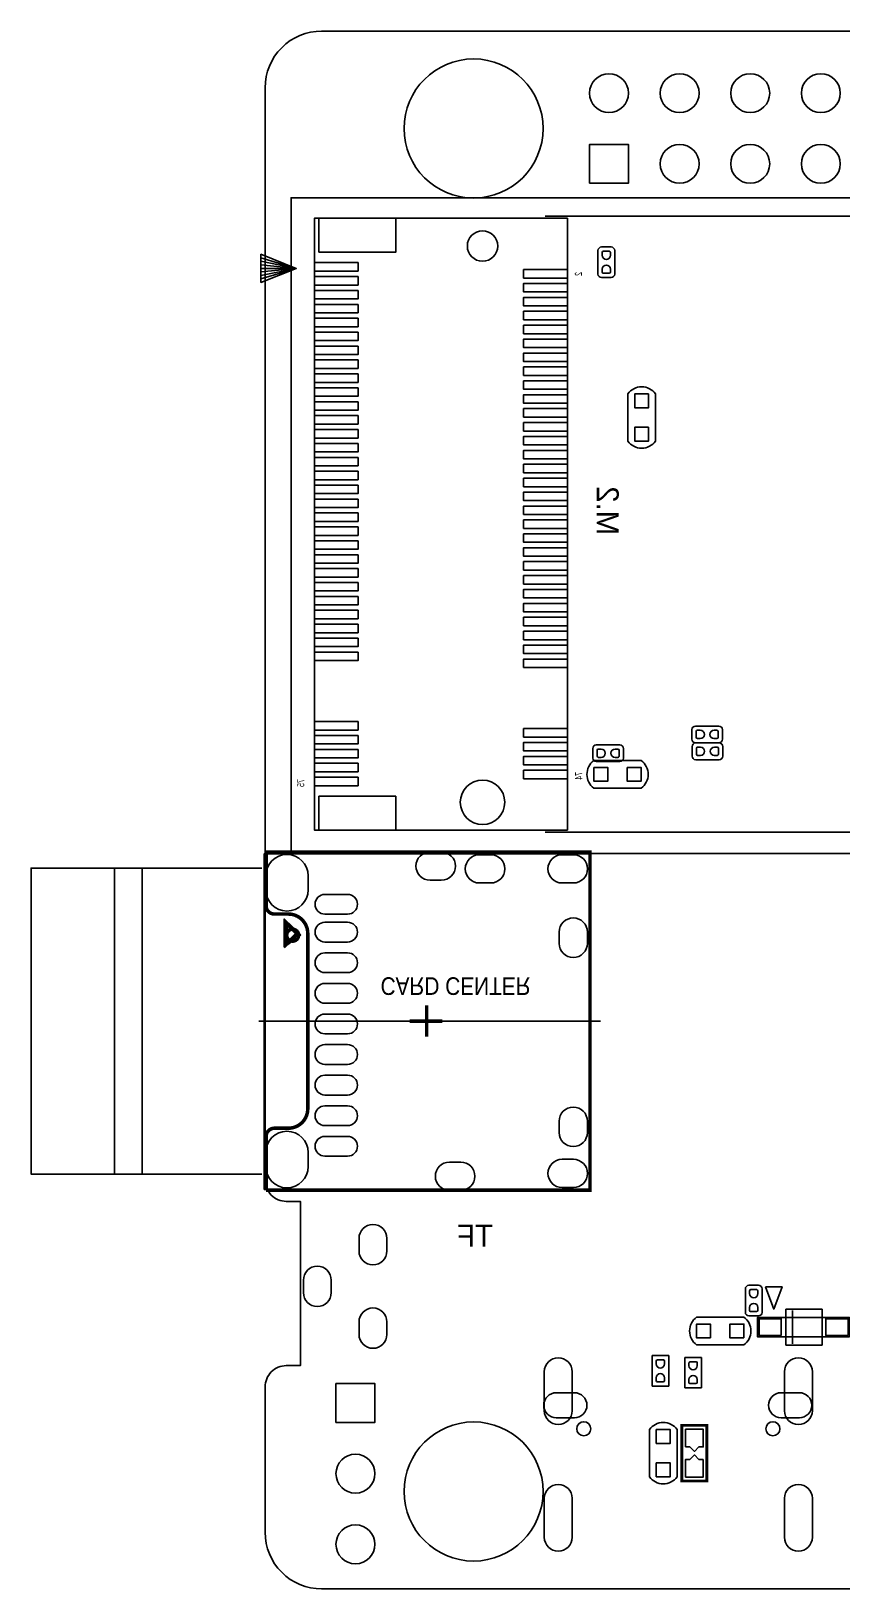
# Model space of a CAD drawing. Extents: x -19.8 to 77.6, y -11.3 to 44.7.
# Drawn here: x -19.8 to 9.4, y -11.3 to 44.7 of the extents above; entities that cross this region are included whole.
import ezdxf
from ezdxf.enums import TextEntityAlignment as Align

# ---------------------------------------------------------------- set-up
doc = ezdxf.new("R2010")
doc.units = 0
for name, color, linetype in [('BG_OUTLINE', 1, 'CONTINUOUS'), ('BG_SILKSCREEN_BOTTOM', 1, 'CONTINUOUS'), ('PG_ASSEMBLY_BOTTOM', 12, 'CONTINUOUS'), ('PG_SILKSCREEN_BOTTOM', 7, 'CONTINUOUS'), ('PIN_BOTTOM', 52, 'CONTINUOUS')]:
    doc.layers.add(name, color=color, linetype=linetype)

msp = doc.modelspace()

# ---------------------------------------------------------------- linework, layer by layer
at = {"layer": 'BG_OUTLINE'}
for points in [[(41.17594, 44.732905), (-9.325788, 44.732905, 0.414214), (-11.357788, 42.700905), (-11.357788, 3.425241)], [(41.17594, 44.732905), (75.607393, 44.732905, -0.414214), (77.639393, 42.700905), (77.639393, -9.23511, -0.414214), (75.607393, -11.26711), (-9.325788, -11.26711, -0.414214), (-11.357788, -9.23511), (-11.357788, -4.005275)], [(-11.357788, 42.700905, -0.414214), (-9.325788, 44.732905)], [(-11.357788, 42.700905, -0.414214), (-9.325788, 44.732905)], [(-10.595788, 2.663241, -0.414214), (-11.357788, 3.425241)], [(-10.595788, 2.663241, -0.414214), (-11.357788, 3.425241)], [(-10.595788, -3.243275, 0.414214), (-11.357788, -4.005275)], [(-11.357788, -4.005275, -0.414214), (-10.595788, -3.243275)]]:
    msp.add_lwpolyline(points, format="xyb", dxfattribs=at)
msp.add_lwpolyline([(41.17594, 44.732905), (-9.325788, 44.732905, 0.414214), (-11.357788, 42.700905), (-11.357788, 3.425241, 0.414214), (-10.595788, 2.663241), (-10.089947, 2.663241), (-10.089947, -3.243275), (-10.595788, -3.243275, 0.414214), (-11.357788, -4.005275), (-11.357788, -9.23511, 0.414214), (-9.325788, -11.26711), (75.607393, -11.26711, 0.414214), (77.639393, -9.23511), (77.639393, 42.700905, 0.414214), (75.607393, 44.732905)], format="xyb", close=True, dxfattribs=at)
for points in [[(-8.32579, 44.732905), (30.45427, 44.732905)], [(-10.089947, 2.663241), (-10.595788, 2.663241)], [(-10.089947, -3.243275), (-10.089947, 2.663241)], [(-10.089947, -3.243275), (-10.595788, -3.243275)]]:
    msp.add_lwpolyline(points, dxfattribs=at)
at = {"layer": 'BG_SILKSCREEN_BOTTOM', "const_width": 0.127}
msp.add_lwpolyline([(-10.15459, 12.232488, 1.000005), (-10.582173, 12.232462, 0.999995), (-10.15459, 12.232488)], format="xyb", dxfattribs=at)
at = {"layer": 'PG_ASSEMBLY_BOTTOM'}
for points in [[(-1.288542, 38.083744), (74.861674, 38.083744), (74.861674, 29.758945), (74.861471, 29.758945, 1.000018), (74.861471, 24.258727), (74.861674, 24.258727), (74.861674, 15.933928), (-1.288542, 15.933928)], [(0.741299, 36.973637, 0.414214), (0.614299, 36.846637)], [(1.214501, 36.846637, 0.414135), (1.087501, 36.973637)], [(0.614299, 36.000538, 0.414253), (0.741299, 35.873538)], [(1.087501, 35.873538, 0.414174), (1.214501, 36.000538)], [(1.684503, 31.693815, -0.503873), (2.684297, 31.693815)], [(1.684503, 29.99359, 0.504928), (2.684297, 29.99359)], [(4.116781, 19.749491, 0.414124), (3.989781, 19.622491)], [(5.089881, 19.622491, 0.414181), (4.962881, 19.749491)], [(0.553466, 19.075121, 0.414253), (0.426466, 18.948121)], [(1.526565, 18.948121, 0.414214), (1.399565, 19.075121)], [(3.989781, 19.276289, 0.414207), (4.116781, 19.149289)], [(4.127576, 19.142075, 0.414217), (4.000551, 19.01505)], [(4.962881, 19.149289, 0.414265), (5.089881, 19.276289)], [(5.100676, 19.01505, 0.414177), (4.973676, 19.14205)], [(0.466623, 17.513529, -0.503873), (0.466623, 18.513323)], [(0.426466, 18.601919, 0.414174), (0.553466, 18.474919)], [(1.399565, 18.474919, 0.414135), (1.526565, 18.601919)], [(2.166849, 17.513529, 0.504928), (2.166849, 18.513323)], [(4.000576, 18.668873, 0.41425), (4.127576, 18.541873)], [(4.973676, 18.541848, 0.41421), (5.100676, 18.668848)], [(6.042533, -0.354711, 0.414214), (5.915533, -0.481711)], [(6.515735, -0.481711, 0.414135), (6.388735, -0.354711)], [(4.160266, -1.497051, 0.504928), (4.160266, -2.496845)], [(5.860491, -1.497051, -0.503873), (5.860491, -2.496845)], [(5.915533, -1.32781, 0.414253), (6.042533, -1.45481)], [(6.388735, -1.45481, 0.414174), (6.515735, -1.32781)], [(3.461791, -5.539765, 0.504928), (2.461997, -5.539765)], [(3.461791, -7.239991, -0.503873), (2.461997, -7.239991)]]:
    msp.add_lwpolyline(points, format="xyb", dxfattribs=at)
for points in [[(-8.786647, 16.008833), (-0.487934, 16.008833), (-0.487934, 38.008839), (-9.587738, 38.008839), (-9.587738, 16.008833), (-8.786647, 16.008833)], [(1.087501, 36.973637), (0.741299, 36.973637)], [(0.614299, 36.846637), (0.614299, 36.000538)], [(1.214501, 36.000538), (1.214501, 36.846637)], [(0.741299, 35.873538), (1.087501, 35.873538)], [(1.684401, 29.993692), (1.684401, 31.693714)], [(2.684399, 31.693714), (2.684399, 29.993692)], [(3.989781, 19.622491), (3.989781, 19.276289)], [(4.962881, 19.749491), (4.116781, 19.749491)], [(5.089881, 19.276289), (5.089881, 19.622491)], [(1.399565, 19.075121), (0.553466, 19.075121)], [(4.116781, 19.149289), (4.962881, 19.149289)], [(4.973676, 19.14205), (4.127576, 19.142075)], [(0.426466, 18.948121), (0.426466, 18.601919)], [(0.466725, 18.513425), (2.166747, 18.513425)], [(1.526565, 18.601919), (1.526565, 18.948121)], [(4.000551, 19.01505), (4.000576, 18.668873)], [(4.127576, 18.541873), (4.973676, 18.541848)], [(5.100676, 18.668848), (5.100676, 19.01505)], [(0.553466, 18.474919), (1.399565, 18.474919)], [(2.166747, 17.513427), (0.466725, 17.513427)], [(-11.388369, 3.092475), (-11.388369, 15.162479), (0.293116, 15.162479), (0.293116, 3.092475), (-11.388369, 3.092475)], [(-16.773373, 14.642465), (-19.773087, 14.642465), (-19.773087, 3.644265), (-16.773373, 3.644265)], [(-15.775178, 14.642465), (-16.773373, 14.642465), (-16.773373, 3.644265), (-15.775178, 3.644265)], [(-14.474673, 14.642465), (-15.775178, 14.642465), (-15.775178, 3.644265)], [(-11.474983, 14.642465), (-14.474673, 14.642465)], [(-10.068382, 12.247474), (-10.668381, 11.807469), (-10.668381, 12.817475), (-10.068382, 12.247474)], [(0.701218, 9.142476), (-11.578387, 9.142476)], [(-14.474673, 3.644265), (-15.775178, 3.644265)], [(-11.474983, 3.644265), (-14.474673, 3.644265)], [(5.915533, -0.481711), (5.915533, -1.32781)], [(6.388735, -0.354711), (6.042533, -0.354711)], [(6.515735, -1.32781), (6.515735, -0.481711)], [(4.160368, -1.496949), (5.86039, -1.496949)], [(6.042533, -1.45481), (6.388735, -1.45481)], [(5.86039, -2.496947), (4.160368, -2.496947)], [(2.557501, -2.881122), (2.557501, -3.980942)], [(3.157499, -2.881122), (2.557501, -2.881122)], [(3.157499, -3.980942), (3.157499, -2.881122)], [(4.336821, -2.94513), (3.736823, -2.94513)], [(3.736823, -2.94513), (3.736823, -4.04495)], [(4.336821, -4.04495), (4.336821, -2.94513)], [(2.557501, -3.980942), (3.157499, -3.980942)], [(3.736823, -4.04495), (4.336821, -4.04495)], [(2.461895, -7.239889), (2.461895, -5.539867)], [(3.461893, -5.539867), (3.461893, -7.239889)]]:
    msp.add_lwpolyline(points, dxfattribs=at)
msp.add_lwpolyline([(9.656064, -2.20726), (6.356071, -2.20726), (6.356071, -1.507261), (9.656064, -1.507261)], close=True, dxfattribs=at)
at = {"layer": 'PG_ASSEMBLY_BOTTOM', "const_width": 0.1}
msp.add_lwpolyline([(3.629482, -5.38988), (3.629482, -7.389876), (4.529506, -7.389876), (4.529506, -5.38988), (3.629482, -5.38988)], dxfattribs=at)
at = {"layer": 'PG_SILKSCREEN_BOTTOM'}
for points in [[(75.607164, 24.722328), (75.607164, 15.172436), (-10.422636, 15.172436), (-10.422636, 38.743636), (-10.371836, 38.743636)], [(-10.371836, 38.743636), (75.607164, 38.743636), (75.607164, 29.294836)], [(-11.508232, 35.698125), (-10.238232, 36.206125), (-11.508232, 36.714125), (-11.508232, 36.587125), (-10.238232, 36.206125), (-11.508232, 36.460125), (-11.508232, 36.333125), (-10.238232, 36.206125), (-11.508232, 36.206125), (-11.508232, 36.079125), (-10.238232, 36.206125), (-11.508232, 35.952125), (-11.508232, 35.825125), (-10.238232, 36.206125), (-11.508232, 35.698125), (-11.508232, 36.714125)], [(1.684401, 29.993692), (1.684401, 31.693714)], [(2.684399, 31.693714), (2.684399, 29.993692)], [(0.466725, 18.513425), (2.166747, 18.513425)], [(2.166747, 17.513427), (0.466725, 17.513427)], [(4.160368, -1.496949), (5.86039, -1.496949)], [(7.364171, -1.207262), (7.364171, -2.507259)], [(8.674075, -1.207262), (7.364171, -1.207262)], [(7.612659, -2.457171), (7.612659, -1.257351)], [(8.674075, -2.507259), (8.674075, -1.207262)], [(5.86039, -2.496947), (4.160368, -2.496947)], [(7.364171, -2.507259), (8.674075, -2.507259)], [(2.461895, -7.239889), (2.461895, -5.539867)], [(3.461893, -5.539867), (3.461893, -7.239889)]]:
    msp.add_lwpolyline(points, dxfattribs=at)
for points in [[(1.684503, 31.693815, -0.503873), (2.684297, 31.693815)], [(1.684503, 29.99359, 0.504928), (2.684297, 29.99359)], [(0.466623, 17.513529, -0.503873), (0.466623, 18.513323)], [(2.166849, 17.513529, 0.504928), (2.166849, 18.513323)], [(4.160266, -1.497051, 0.504928), (4.160266, -2.496845)], [(5.860491, -1.497051, -0.503873), (5.860491, -2.496845)], [(3.461791, -5.539765, 0.504928), (2.461997, -5.539765)], [(3.461791, -7.239991, -0.503873), (2.461997, -7.239991)]]:
    msp.add_lwpolyline(points, format="xyb", dxfattribs=at)
at = {"layer": 'PG_SILKSCREEN_BOTTOM', "const_width": 0.127}
msp.add_lwpolyline([(-11.323371, 3.067482), (0.326619, 3.067482), (0.326619, 15.21747), (-11.323371, 15.21747), (-11.323371, 13.29248, 0.414219), (-11.023371, 12.992481), (-10.523372, 12.992481, -0.41421), (-9.823374, 12.292482), (-9.823374, 5.99247, -0.41421), (-10.523372, 5.292471), (-11.023371, 5.292471, 0.414219), (-11.323371, 4.992472), (-11.323371, 3.067482)], format="xyb", dxfattribs=at)
for points in [[(-10.207777, 12.287682), (-10.588777, 11.906682), (-10.588777, 12.668682), (-10.207777, 12.287682)], [(-5.548376, 9.712477), (-5.548376, 9.142476), (-4.978375, 9.142476)], [(-6.158382, 9.142476), (-5.548376, 9.142476), (-5.548376, 8.582482)]]:
    msp.add_lwpolyline(points, dxfattribs=at)
at = {"layer": 'PG_SILKSCREEN_BOTTOM'}
for points in [[(-10.207777, 12.287682), (-10.588777, 11.906682), (-10.588777, 12.668682)], [(6.634937, -0.409169), (7.234936, -0.409169), (6.934937, -1.209065)]]:
    msp.add_lwpolyline(points, close=True, dxfattribs=at)
at = {"layer": 'PIN_BOTTOM'}
for points in [[(0.309397, 39.262914), (0.309397, 40.662911), (1.709395, 40.662911), (1.709395, 39.262914)], [(-6.654038, 38.008839), (-9.422638, 38.008839), (-9.422638, 36.789639), (-6.654038, 36.789639)], [(-8.012938, 36.411129), (-9.587738, 36.411129), (-9.587738, 36.106329), (-8.012938, 36.106329)], [(-8.012938, 35.911231), (-9.587738, 35.911231), (-9.587738, 35.606431), (-8.012938, 35.606431)], [(-0.487934, 36.161243), (-2.062734, 36.161243), (-2.062734, 35.856443), (-0.487934, 35.856443)], [(-8.012938, 35.411131), (-9.587738, 35.411131), (-9.587738, 35.106331), (-8.012938, 35.106331)], [(-0.487934, 35.661346), (-2.062734, 35.661346), (-2.062734, 35.356546), (-0.487934, 35.356546)], [(-8.012938, 34.911233), (-9.587738, 34.911233), (-9.587738, 34.606433), (-8.012938, 34.606433)], [(-0.487934, 35.161245), (-2.062734, 35.161245), (-2.062734, 34.856445), (-0.487934, 34.856445)], [(-8.012938, 34.411133), (-9.587738, 34.411133), (-9.587738, 34.106333), (-8.012938, 34.106333)], [(-0.487934, 34.661348), (-2.062734, 34.661348), (-2.062734, 34.356548), (-0.487934, 34.356548)], [(-0.487934, 34.161247), (-2.062734, 34.161247), (-2.062734, 33.856447), (-0.487934, 33.856447)], [(-8.012938, 33.911235), (-9.587738, 33.911235), (-9.587738, 33.606435), (-8.012938, 33.606435)], [(-0.487934, 33.661325), (-2.062734, 33.661325), (-2.062734, 33.356525), (-0.487934, 33.356525)], [(-8.012938, 33.411135), (-9.587738, 33.411135), (-9.587738, 33.106335), (-8.012938, 33.106335)], [(-0.487934, 33.161224), (-2.062734, 33.161224), (-2.062734, 32.856424), (-0.487934, 32.856424)], [(-8.012938, 32.911339), (-9.587738, 32.911339), (-9.587738, 32.606539), (-8.012938, 32.606539)], [(-0.487934, 32.661327), (-2.062734, 32.661327), (-2.062734, 32.356527), (-0.487934, 32.356527)], [(-8.012938, 32.411137), (-9.587738, 32.411137), (-9.587738, 32.106337), (-8.012938, 32.106337)], [(-0.487934, 32.161226), (-2.062734, 32.161226), (-2.062734, 31.856426), (-0.487934, 31.856426)], [(-8.012938, 31.911341), (-9.587738, 31.911341), (-9.587738, 31.606541), (-8.012938, 31.606541)], [(-8.012938, 31.411139), (-9.587738, 31.411139), (-9.587738, 31.106339), (-8.012938, 31.106339)], [(-0.487934, 31.661329), (-2.062734, 31.661329), (-2.062734, 31.356529), (-0.487934, 31.356529)], [(2.434336, 31.693637), (1.934464, 31.693637), (1.934464, 31.193765), (2.434336, 31.193765)], [(-8.012938, 30.911343), (-9.587738, 30.911343), (-9.587738, 30.606543), (-8.012938, 30.606543)], [(-0.487934, 31.161228), (-2.062734, 31.161228), (-2.062734, 30.856428), (-0.487934, 30.856428)], [(-8.012938, 30.411141), (-9.587738, 30.411141), (-9.587738, 30.106341), (-8.012938, 30.106341)], [(-0.487934, 30.661331), (-2.062734, 30.661331), (-2.062734, 30.356531), (-0.487934, 30.356531)], [(2.434336, 30.49364), (1.934464, 30.49364), (1.934464, 29.993768), (2.434336, 29.993768)], [(-8.012938, 29.911345), (-9.587738, 29.911345), (-9.587738, 29.606545), (-8.012938, 29.606545)], [(-0.487934, 30.16123), (-2.062734, 30.16123), (-2.062734, 29.85643), (-0.487934, 29.85643)], [(-8.012938, 29.411143), (-9.587738, 29.411143), (-9.587738, 29.106343), (-8.012938, 29.106343)], [(-0.487934, 29.661333), (-2.062734, 29.661333), (-2.062734, 29.356533), (-0.487934, 29.356533)], [(-0.487934, 29.161232), (-2.062734, 29.161232), (-2.062734, 28.856432), (-0.487934, 28.856432)], [(-8.012938, 28.911347), (-9.587738, 28.911347), (-9.587738, 28.606547), (-8.012938, 28.606547)], [(-0.487934, 28.661335), (-2.062734, 28.661335), (-2.062734, 28.356535), (-0.487934, 28.356535)], [(-8.012938, 28.411145), (-9.587738, 28.411145), (-9.587738, 28.106345), (-8.012938, 28.106345)], [(-0.487934, 28.161234), (-2.062734, 28.161234), (-2.062734, 27.856434), (-0.487934, 27.856434)], [(-8.012938, 27.911323), (-9.587738, 27.911323), (-9.587738, 27.606523), (-8.012938, 27.606523)], [(-0.487934, 27.661337), (-2.062734, 27.661337), (-2.062734, 27.356537), (-0.487934, 27.356537)], [(-8.012938, 27.411147), (-9.587738, 27.411147), (-9.587738, 27.106347), (-8.012938, 27.106347)], [(-8.012938, 26.911325), (-9.587738, 26.911325), (-9.587738, 26.606525), (-8.012938, 26.606525)], [(-0.487934, 27.161236), (-2.062734, 27.161236), (-2.062734, 26.856436), (-0.487934, 26.856436)], [(-8.012938, 26.411149), (-9.587738, 26.411149), (-9.587738, 26.106349), (-8.012938, 26.106349)], [(-0.487934, 26.661135), (-2.062734, 26.661135), (-2.062734, 26.356335), (-0.487934, 26.356335)], [(-8.012938, 25.911327), (-9.587738, 25.911327), (-9.587738, 25.606527), (-8.012938, 25.606527)], [(-0.487934, 26.161238), (-2.062734, 26.161238), (-2.062734, 25.856438), (-0.487934, 25.856438)], [(-8.012938, 25.411125), (-9.587738, 25.411125), (-9.587738, 25.106325), (-8.012938, 25.106325)], [(-0.487934, 25.661137), (-2.062734, 25.661137), (-2.062734, 25.356337), (-0.487934, 25.356337)], [(-8.012938, 24.911329), (-9.587738, 24.911329), (-9.587738, 24.606529), (-8.012938, 24.606529)], [(-0.487934, 25.16124), (-2.062734, 25.16124), (-2.062734, 24.85644), (-0.487934, 24.85644)], [(-0.487934, 24.661139), (-2.062734, 24.661139), (-2.062734, 24.356339), (-0.487934, 24.356339)], [(-8.012938, 24.411127), (-9.587738, 24.411127), (-9.587738, 24.106327), (-8.012938, 24.106327)], [(-0.487934, 24.161242), (-2.062734, 24.161242), (-2.062734, 23.856442), (-0.487934, 23.856442)], [(-8.012938, 23.911331), (-9.587738, 23.911331), (-9.587738, 23.606531), (-8.012938, 23.606531)], [(-0.487934, 23.661141), (-2.062734, 23.661141), (-2.062734, 23.356341), (-0.487934, 23.356341)], [(-8.012938, 23.411129), (-9.587738, 23.411129), (-9.587738, 23.106329), (-8.012938, 23.106329)], [(-0.487934, 23.161244), (-2.062734, 23.161244), (-2.062734, 22.856444), (-0.487934, 22.856444)], [(-8.012938, 22.911333), (-9.587738, 22.911333), (-9.587738, 22.606533), (-8.012938, 22.606533)], [(-8.012938, 22.411131), (-9.587738, 22.411131), (-9.587738, 22.106331), (-8.012938, 22.106331)], [(-0.487934, 22.661143), (-2.062734, 22.661143), (-2.062734, 22.356343), (-0.487934, 22.356343)], [(-0.487934, 22.161246), (-2.062734, 22.161246), (-2.062734, 21.856446), (-0.487934, 21.856446)], [(-8.012938, 19.911339), (-9.587738, 19.911339), (-9.587738, 19.606539), (-8.012938, 19.606539)], [(-0.487934, 19.661124), (-2.062734, 19.661124), (-2.062734, 19.356324), (-0.487934, 19.356324)], [(-8.012938, 19.411239), (-9.587738, 19.411239), (-9.587738, 19.106439), (-8.012938, 19.106439)], [(-0.487934, 19.161227), (-2.062734, 19.161227), (-2.062734, 18.856427), (-0.487934, 18.856427)], [(-8.012938, 18.911341), (-9.587738, 18.911341), (-9.587738, 18.606541), (-8.012938, 18.606541)], [(-0.487934, 18.661126), (-2.062734, 18.661126), (-2.062734, 18.356326), (-0.487934, 18.356326)], [(-8.012938, 18.411241), (-9.587738, 18.411241), (-9.587738, 18.106441), (-8.012938, 18.106441)], [(-0.487934, 18.161229), (-2.062734, 18.161229), (-2.062734, 17.856429), (-0.487934, 17.856429)], [(0.466801, 18.263362), (0.466801, 17.76349), (0.966673, 17.76349), (0.966673, 18.263362)], [(1.666799, 18.263362), (1.666799, 17.76349), (2.166671, 17.76349), (2.166671, 18.263362)], [(-8.012938, 17.911343), (-9.587738, 17.911343), (-9.587738, 17.606543), (-8.012938, 17.606543)], [(-6.654038, 17.228033), (-9.422638, 17.228033), (-9.422638, 16.008833), (-6.654038, 16.008833)], [(7.206209, -2.157197), (7.206209, -1.557299), (6.406109, -1.557299), (6.406109, -2.157197)], [(9.606001, -2.157197), (9.606001, -1.557299), (8.805901, -1.557299), (8.805901, -2.157197)], [(4.660316, -2.246884), (4.660316, -1.747012), (4.160444, -1.747012), (4.160444, -2.246884)], [(5.860313, -2.246884), (5.860313, -1.747012), (5.360441, -1.747012), (5.360441, -2.246884)], [(-8.809253, -3.886022), (-7.409256, -3.886022), (-7.409256, -5.286019), (-8.809253, -5.286019)], [(2.711958, -6.039815), (3.21183, -6.039815), (3.21183, -5.539943), (2.711958, -5.539943)], [(3.761994, -6.166333), (3.92049, -6.166333), (3.92049, -6.166942), (4.079494, -6.325946), (4.238498, -6.166942), (4.238498, -6.166333), (4.396994, -6.166333), (4.396994, -5.531333), (3.761994, -5.531333)], [(4.396994, -6.613423), (4.238498, -6.613423), (4.238498, -6.612814), (4.079494, -6.45381), (3.92049, -6.612814), (3.92049, -6.613423), (3.761994, -6.613423), (3.761994, -7.248423), (4.396994, -7.248423)], [(2.711958, -7.239813), (3.21183, -7.239813), (3.21183, -6.739941), (2.711958, -6.739941)]]:
    msp.add_lwpolyline(points, close=True, dxfattribs=at)
for points in [[(0.764413, 36.673587), (0.764413, 36.775187, -0.376179), (0.812902, 36.817681), (1.028802, 36.817681, -0.366061), (1.06459, 36.775187), (1.06459, 36.673587, -0.999182)], [(1.06459, 36.173308), (1.06459, 36.071708, -0.376179), (1.016102, 36.029214), (0.800202, 36.029214, -0.366061), (0.764413, 36.071708), (0.764413, 36.173308, -0.999182)], [(4.289831, 19.299403), (4.188231, 19.299403, -0.376179), (4.145737, 19.347891), (4.145737, 19.563791, -0.366061), (4.188231, 19.59958), (4.289831, 19.59958, -0.999182)], [(4.79011, 19.59958), (4.89171, 19.59958, -0.376179), (4.934204, 19.551091), (4.934204, 19.335191, -0.366061), (4.89171, 19.299403), (4.79011, 19.299403, -0.999182)], [(0.726237, 18.624829), (0.624637, 18.624829, -0.376179), (0.582143, 18.673318), (0.582143, 18.889218, -0.366061), (0.624637, 18.925007), (0.726237, 18.925007, -0.999182)], [(1.226515, 18.925007), (1.328115, 18.925007, -0.376179), (1.370609, 18.876518), (1.370609, 18.660618, -0.366061), (1.328115, 18.624829), (1.226515, 18.624829, -0.999182)], [(4.300601, 18.691987), (4.199001, 18.691987, -0.376179), (4.156507, 18.740476), (4.156507, 18.956376, -0.366061), (4.199001, 18.992164), (4.300601, 18.992164, -0.999182)], [(4.800879, 18.992164), (4.902479, 18.992164, -0.376179), (4.944974, 18.943676), (4.944974, 18.727776, -0.366061), (4.902479, 18.691987), (4.800879, 18.691987, -0.999182)], [(-9.811385, 13.863472), (-9.811385, 14.371472, 1), (-11.335385, 14.371472), (-11.335385, 13.863472, 1)], [(-5.020183, 15.225471), (-5.426583, 15.225471, 1), (-5.426583, 14.209471), (-5.020183, 14.209471, 1)], [(-3.65158, 14.109471), (-3.24518, 14.109471, 1), (-3.24518, 15.125471), (-3.65158, 15.125471, 1)], [(-0.67658, 14.109471), (-0.27018, 14.109471, 1), (-0.27018, 15.125471), (-0.67658, 15.125471, 1)], [(-8.391982, 13.698068), (-9.204782, 13.698068, 1), (-9.204782, 12.986868), (-8.391982, 12.986868, 1)], [(-8.391982, 12.69807), (-9.204782, 12.69807, 1), (-9.204782, 11.98687), (-8.391982, 11.98687, 1)], [(-0.78138, 12.34567), (-0.78138, 11.93927, 1), (0.23462, 11.93927), (0.23462, 12.34567, 1)], [(-8.391982, 11.598072), (-9.204782, 11.598072, 1), (-9.204782, 10.886872), (-8.391982, 10.886872, 1)], [(-8.391982, 10.498074), (-9.204782, 10.498074, 1), (-9.204782, 9.786874), (-8.391982, 9.786874, 1)], [(-8.391982, 9.398076), (-9.204782, 9.398076, 1), (-9.204782, 8.686876), (-8.391982, 8.686876, 1)], [(-8.391982, 8.298078), (-9.204782, 8.298078, 1), (-9.204782, 7.586878), (-8.391982, 7.586878, 1)], [(-8.391982, 7.198081), (-9.204782, 7.198081, 1), (-9.204782, 6.486881), (-8.391982, 6.486881, 1)], [(-8.391982, 6.098083), (-9.204782, 6.098083, 1), (-9.204782, 5.386883), (-8.391982, 5.386883, 1)], [(-0.78138, 5.545684), (-0.78138, 5.139284, 1), (0.23462, 5.139284), (0.23462, 5.545684, 1)], [(-9.811385, 3.91348), (-9.811385, 4.42148, 1), (-11.335385, 4.42148), (-11.335385, 3.91348, 1)], [(-8.391982, 4.998085), (-9.204782, 4.998085, 1), (-9.204782, 4.286885), (-8.391982, 4.286885, 1)], [(-4.320184, 4.075481), (-4.726584, 4.075481, 1), (-4.726584, 3.059481), (-4.320184, 3.059481, 1)], [(-0.67658, 3.159481), (-0.27018, 3.159481, 1), (-0.27018, 4.175481), (-0.67658, 4.175481, 1)], [(-7.980045, 0.881139), (-7.980045, 1.33115, -1), (-6.980047, 1.33115), (-6.980047, 0.881139, -1)], [(-9.980041, -0.61896), (-9.980041, -0.168948, -1), (-8.980043, -0.168948), (-8.980043, -0.61896, -1)], [(6.065647, -0.654761), (6.065647, -0.553161, -0.376179), (6.114136, -0.510667), (6.330036, -0.510667, -0.366061), (6.365824, -0.553161), (6.365824, -0.654761, -0.999182)], [(6.365824, -1.15504), (6.365824, -1.25664, -0.376179), (6.317336, -1.299134), (6.101436, -1.299134, -0.366061), (6.065647, -1.25664), (6.065647, -1.15504, -0.999182)], [(-7.980045, -2.119059), (-7.980045, -1.669047, -1), (-6.980047, -1.669047), (-6.980047, -2.119059, -1)], [(-0.316713, -3.461791), (-0.316713, -4.861789, -1), (-1.316711, -4.861789), (-1.316711, -3.461791, -1)], [(2.707411, -3.180893), (2.707411, -3.079293, -0.376179), (2.7559, -3.036799), (2.9718, -3.036799, -0.366061), (3.007589, -3.079293), (3.007589, -3.180893, -0.999182)], [(3.886733, -3.244901), (3.886733, -3.143301, -0.376179), (3.935222, -3.100807), (4.151122, -3.100807, -0.366061), (4.186911, -3.143301), (4.186911, -3.244901, -0.999182)], [(8.323301, -3.461791), (8.323301, -4.861789, -1), (7.323303, -4.861789), (7.323303, -3.461791, -1)], [(3.007589, -3.681171), (3.007589, -3.782771, -0.376179), (2.9591, -3.825265), (2.7432, -3.825265, -0.366061), (2.707411, -3.782771), (2.707411, -3.681171, -0.999182)], [(4.186911, -3.745179), (4.186911, -3.846779, -0.376179), (4.138422, -3.889273), (3.922522, -3.889273, -0.366061), (3.886733, -3.846779), (3.886733, -3.745179, -0.999182)], [(-0.233159, -5.115446), (-0.888251, -5.115446, -1), (-0.888251, -4.215549), (-0.233159, -4.215549, -1)], [(7.85575, -5.115446), (7.200659, -5.115446, -1), (7.200659, -4.215549), (7.85575, -4.215549, -1)], [(-0.316713, -8.011693), (-0.316713, -9.411691, -1), (-1.316711, -9.411691), (-1.316711, -8.011693, -1)], [(8.323301, -8.011693), (8.323301, -9.411691, -1), (7.323303, -9.411691), (7.323303, -8.011693, -1)]]:
    msp.add_lwpolyline(points, format="xyb", close=True, dxfattribs=at)
for centre, radius in [((-3.860597, 41.232912), 2.499995), ((1.009396, 42.502912), 0.699999), ((3.549396, 42.502912), 0.699999), ((6.089396, 42.502912), 0.699999), ((8.629396, 42.502912), 0.699999), ((3.549396, 39.962912), 0.699999), ((6.089396, 39.962912), 0.699999), ((8.629396, 39.962912), 0.699999), ((-3.538449, 37.008841), 0.5461), ((-3.538449, 17.008831), 0.8001), ((-3.860597, -7.767091), 2.499995), ((0.103302, -5.5118), 0.254), ((6.903288, -5.5118), 0.254), ((-8.109255, -7.126021), 0.699999), ((-8.109255, -9.666021), 0.699999)]:
    msp.add_circle(centre, radius, dxfattribs=at)

# ---------------------------------------------------------------- texts
at = {"layer": 'BG_SILKSCREEN_BOTTOM', "text_generation_flag": 2}
msp.add_text('M.2', height=0.7874, rotation=270, dxfattribs=at).set_placement((0.572008, 26.616406))
msp.add_text('TF', height=0.7874, dxfattribs=at).set_placement((-3.161538, 1.035558))
at = {"layer": 'PG_ASSEMBLY_BOTTOM', "text_generation_flag": 2, "width": 0.88}
msp.add_text('CARD CENTER', height=0.635, rotation=180, dxfattribs=at).set_placement((-7.205574, 10.719968))
at = {"layer": 'PG_SILKSCREEN_BOTTOM', "text_generation_flag": 2, "width": 0.6}
for s, p in [('2', (0.03556, 36.0045)), ('74', (0.04572, 17.96034)), ('75', (-9.94918, 17.70126))]:
    msp.add_text(s, height=0.254, rotation=90, dxfattribs=at).set_placement(p, align=Align.CENTER)

doc.saveas('drawing.dxf')
